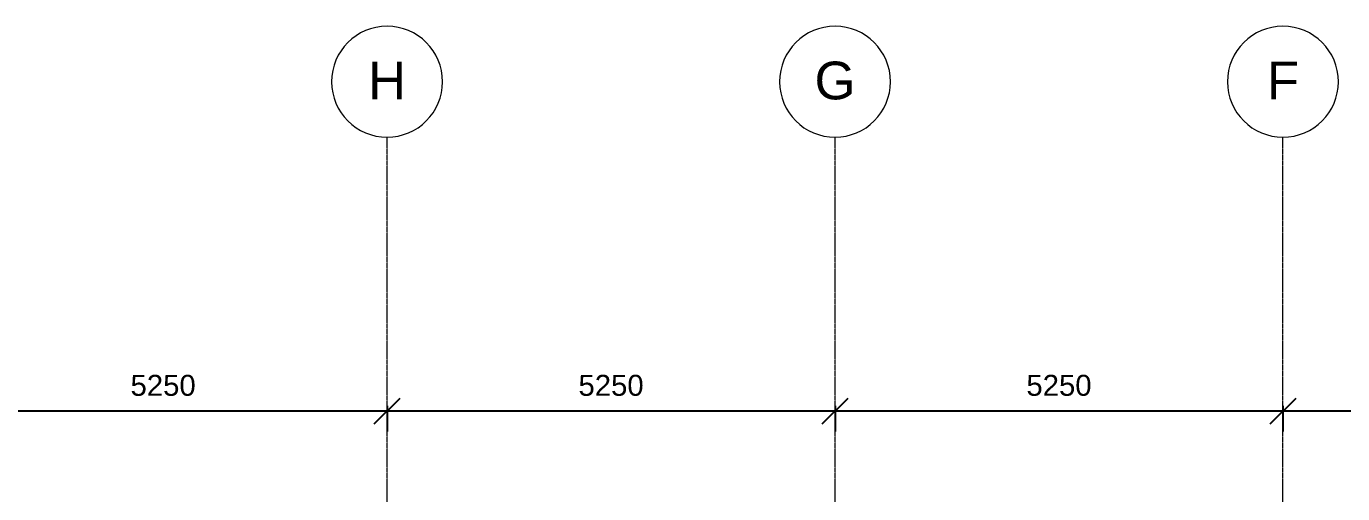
# Model space of a CAD drawing. Header units: millimetres. Extents: x -45493 to 8201, y -4031 to 20582.
# Drawn here: x -36750 to -21322, y 15100 to 20582 of the extents above; entities that cross this region are included whole.
import ezdxf

# ---------------------------------------------------------------- set-up
doc = ezdxf.new("R2010")
doc.units = ezdxf.units.MM
doc.linetypes.add('Grid Line', pattern=[22.225, 12.7, -3.175, 3.175, -3.175])
for name, color, linetype, lineweight in [('A-ANNO-DIMS', 10, 'Continuous', 9), ('S-GRID', 1, 'Continuous', 9), ('S-GRID-IDEN', 1, 'Continuous', 9)]:
    doc.layers.add(name, color=color, linetype=linetype, lineweight=lineweight)
doc.styles.add('Arial', font='arial.ttf', dxfattribs={"height": 245.883234})
doc.styles.add('Arial_1', font='arial.ttf', dxfattribs={"height": 442.58982})
doc.dimstyles.new('Diagonal_-_2_5mm_Arial', dxfattribs={"dimscale": 304.8, "dimtxt": 250, "dimasz": 0.984252, "dimexe": 0.787402, "dimexo": 0.492126, "dimgap": 0.574147, "dimtad": 1, "dimdec": 0, "dimzin": 0, "dimdsep": 46, "dimtxsty": 'Arial', "dimblk1": 'OBLIQUE', "dimblk2": 'OBLIQUE', "dimsah": 1, "dimcen": 0.09, "dimdle": 0.787402, "dimazin": 0, "dimtfac": 1, "dimtdec": 4, "dimtix": 1, "dimtmove": 0, "dimatfit": 3, "dimfxl": 1, "dimtvp": 1, "dimtfill": 1, "dimtolj": 1, "dimtzin": 0, "dimarcsym": 2})

# ---------------------------------------------------------------- blocks, each defined once
blk = doc.blocks.new('Grid - M_Grid Head - Circle-24584-1st Floor Dimensioned Plan')
at = {"layer": 'S-GRID-IDEN'}
blk.add_circle((0, 0), 6.5, dxfattribs=at)
blk = doc.blocks.new('_Oblique')
at = {"color": 0, "linetype": 'ByBlock', "lineweight": -2}
blk.add_line((-0.5, -0.5), (0.5, 0.5), dxfattribs=at)
blk = doc.blocks.new('DIMBLOCK5-1st Floor Dimensioned Plan')
at = {"layer": 'A-ANNO-DIMS', "color": 0, "lineweight": -2, "transparency": 16777216}
for p, q in [((-16532, 16068), (-22262, 16068)), ((-22022, 16130), (-22022, 15828)), ((-16772, 16130), (-16772, 15828))]:
    blk.add_line(p, q, dxfattribs=at)
at = {"layer": 'Defpoints', "color": 0, "transparency": 16777216}
for p in [(-22022, 16280), (-16772, 16280), (-22022, 16068)]:
    blk.add_point(p, dxfattribs=at)
at = {"layer": 'A-ANNO-DIMS', "color": 0, "lineweight": -2, "transparency": 16777216, "xscale": 299.9999999999999, "yscale": 299.9999999999999, "zscale": 299.9999999999999, "rotation": 180}
blk.add_blockref('_Oblique', (-22022, 16068), dxfattribs=at)
at = {"layer": 'A-ANNO-DIMS', "color": 0, "lineweight": -2, "transparency": 16777216, "xscale": 299.9999999999999, "yscale": 299.9999999999999, "zscale": 299.9999999999999}
blk.add_blockref('_Oblique', (-16772, 16068), dxfattribs=at)
at = {"layer": 'A-ANNO-DIMS', "color": 0, "transparency": 16777216, "insert": (-19397, 16369), "char_height": 245.9, "width": 904.62, "attachment_point": 5, "style": 'Arial', "bg_fill": 3, "box_fill_scale": 1.1, "bg_fill_color": 256, "bg_fill_true_color": 13158600, "bg_fill_transparency": 0}
blk.add_mtext('\\A1;5250', dxfattribs=at)
blk = doc.blocks.new('DIMBLOCK6-1st Floor Dimensioned Plan')
at = {"layer": 'A-ANNO-DIMS', "color": 0, "lineweight": -2, "transparency": 16777216}
for p, q in [((-21782, 16068), (-27512, 16068)), ((-27272, 16130), (-27272, 15828)), ((-22022, 16130), (-22022, 15828))]:
    blk.add_line(p, q, dxfattribs=at)
at = {"layer": 'Defpoints', "color": 0, "transparency": 16777216}
for p in [(-27272, 16280), (-22022, 16280), (-27272, 16068)]:
    blk.add_point(p, dxfattribs=at)
at = {"layer": 'A-ANNO-DIMS', "color": 0, "lineweight": -2, "transparency": 16777216, "xscale": 299.9999999999999, "yscale": 299.9999999999999, "zscale": 299.9999999999999, "rotation": 180}
blk.add_blockref('_Oblique', (-27272, 16068), dxfattribs=at)
at = {"layer": 'A-ANNO-DIMS', "color": 0, "lineweight": -2, "transparency": 16777216, "xscale": 299.9999999999999, "yscale": 299.9999999999999, "zscale": 299.9999999999999}
blk.add_blockref('_Oblique', (-22022, 16068), dxfattribs=at)
at = {"layer": 'A-ANNO-DIMS', "color": 0, "transparency": 16777216, "insert": (-24647, 16369), "char_height": 245.9, "width": 904.62, "attachment_point": 5, "style": 'Arial', "bg_fill": 3, "box_fill_scale": 1.1, "bg_fill_color": 256, "bg_fill_true_color": 13158600, "bg_fill_transparency": 0}
blk.add_mtext('\\A1;5250', dxfattribs=at)
blk = doc.blocks.new('DIMBLOCK7-1st Floor Dimensioned Plan')
at = {"layer": 'A-ANNO-DIMS', "color": 0, "lineweight": -2, "transparency": 16777216}
for p, q in [((-27032, 16068), (-32762, 16068)), ((-32522, 16130), (-32522, 15828)), ((-27272, 16130), (-27272, 15828))]:
    blk.add_line(p, q, dxfattribs=at)
at = {"layer": 'Defpoints', "color": 0, "transparency": 16777216}
for p in [(-32522, 16280), (-27272, 16280), (-32522, 16068)]:
    blk.add_point(p, dxfattribs=at)
at = {"layer": 'A-ANNO-DIMS', "color": 0, "lineweight": -2, "transparency": 16777216, "xscale": 299.9999999999999, "yscale": 299.9999999999999, "zscale": 299.9999999999999, "rotation": 180}
blk.add_blockref('_Oblique', (-32522, 16068), dxfattribs=at)
at = {"layer": 'A-ANNO-DIMS', "color": 0, "lineweight": -2, "transparency": 16777216, "xscale": 299.9999999999999, "yscale": 299.9999999999999, "zscale": 299.9999999999999}
blk.add_blockref('_Oblique', (-27272, 16068), dxfattribs=at)
at = {"layer": 'A-ANNO-DIMS', "color": 0, "transparency": 16777216, "insert": (-29897, 16369), "char_height": 245.9, "width": 904.62, "attachment_point": 5, "style": 'Arial', "bg_fill": 3, "box_fill_scale": 1.1, "bg_fill_color": 256, "bg_fill_true_color": 13158600, "bg_fill_transparency": 0}
blk.add_mtext('\\A1;5250', dxfattribs=at)
blk = doc.blocks.new('DIMBLOCK8-1st Floor Dimensioned Plan')
at = {"layer": 'A-ANNO-DIMS', "color": 0, "lineweight": -2, "transparency": 16777216}
for p, q in [((-32282, 16068), (-38012, 16068)), ((-37772, 16130), (-37772, 15828)), ((-32522, 16130), (-32522, 15828))]:
    blk.add_line(p, q, dxfattribs=at)
at = {"layer": 'Defpoints', "color": 0, "transparency": 16777216}
for p in [(-37772, 16280), (-32522, 16280), (-37772, 16068)]:
    blk.add_point(p, dxfattribs=at)
at = {"layer": 'A-ANNO-DIMS', "color": 0, "lineweight": -2, "transparency": 16777216, "xscale": 299.9999999999999, "yscale": 299.9999999999999, "zscale": 299.9999999999999, "rotation": 180}
blk.add_blockref('_Oblique', (-37772, 16068), dxfattribs=at)
at = {"layer": 'A-ANNO-DIMS', "color": 0, "lineweight": -2, "transparency": 16777216, "xscale": 299.9999999999999, "yscale": 299.9999999999999, "zscale": 299.9999999999999}
blk.add_blockref('_Oblique', (-32522, 16068), dxfattribs=at)
at = {"layer": 'A-ANNO-DIMS', "color": 0, "transparency": 16777216, "insert": (-35147, 16369), "char_height": 245.9, "width": 904.62, "attachment_point": 5, "style": 'Arial', "bg_fill": 3, "box_fill_scale": 1.1, "bg_fill_color": 256, "bg_fill_true_color": 13158600, "bg_fill_transparency": 0}
blk.add_mtext('\\A1;5250', dxfattribs=at)

msp = doc.modelspace()

# ---------------------------------------------------------------- linework, layer by layer
at = {"layer": 'S-GRID', "linetype": 'Grid Line'}
for p, q in [((-32522.3, -4031.1), (-32522.3, 19281.6)), ((-27272.3, -4031.1), (-27272.3, 19281.6)), ((-22022.3, -4031.1), (-22022.3, 19281.6))]:
    msp.add_line(p, q, dxfattribs=at)

# ---------------------------------------------------------------- block references
at = {"layer": 'S-GRID-IDEN', "xscale": -99.99999999999993, "yscale": 99.99999999999993, "zscale": 99.99999999999993}
for p in [(-32522.3, 19931.6), (-27272.3, 19931.6), (-22022.3, 19931.6)]:
    msp.add_blockref('Grid - M_Grid Head - Circle-24584-1st Floor Dimensioned Plan', p, dxfattribs=at)

# ---------------------------------------------------------------- next in the draw order: texts
at = {"layer": 'S-GRID-IDEN', "char_height": 442.6, "attachment_point": 2, "line_spacing_factor": 0.938532, "style": 'Arial_1', "bg_fill": 3, "box_fill_scale": 1.25, "bg_fill_color": 0, "bg_fill_transparency": 0}
for s, insert, width in [('H', (-32522.2, 20167.4), 529.148), ('G', (-27272.2, 20167.4), 572.344), ('F', (-22022.2, 20167.4), 448.156)]:
    msp.add_mtext(s, dxfattribs=dict(at, insert=insert, width=width))

# ---------------------------------------------------------------- next in the draw order: dimensions: what is measured, and where the dimension line sits
at = {"layer": 'A-ANNO-DIMS'}
dim = msp.add_linear_dim(base=(-22022.3, 16068.2), p1=(-16772.3, 16280.4), p2=(-22022.3, 16280.4), angle=180, dimstyle='Diagonal_-_2_5mm_Arial', override={"dimpost": '<>', "dimfxl": 5250}, dxfattribs=at)
dim.commit()
dim.dimension.update_dxf_attribs({"geometry": 'DIMBLOCK5-1st Floor Dimensioned Plan', "text_midpoint": (-19397.3, 16368.8)})

# ---------------------------------------------------------------- next in the draw order: dimensions: what is measured, and where the dimension line sits
dim = msp.add_linear_dim(base=(-27272.3, 16068.2), p1=(-22022.3, 16280.4), p2=(-27272.3, 16280.4), angle=180, dimstyle='Diagonal_-_2_5mm_Arial', override={"dimpost": '<>', "dimfxl": 5250}, dxfattribs=at)
dim.commit()
dim.dimension.update_dxf_attribs({"geometry": 'DIMBLOCK6-1st Floor Dimensioned Plan', "text_midpoint": (-24647.3, 16368.8)})

# ---------------------------------------------------------------- next in the draw order: dimensions: what is measured, and where the dimension line sits
dim = msp.add_linear_dim(base=(-32522.3, 16068.2), p1=(-27272.3, 16280.4), p2=(-32522.3, 16280.4), angle=180, dimstyle='Diagonal_-_2_5mm_Arial', override={"dimpost": '<>', "dimfxl": 5250}, dxfattribs=at)
dim.commit()
dim.dimension.update_dxf_attribs({"geometry": 'DIMBLOCK7-1st Floor Dimensioned Plan', "text_midpoint": (-29897.3, 16368.8)})

# ---------------------------------------------------------------- next in the draw order: dimensions: what is measured, and where the dimension line sits
dim = msp.add_linear_dim(base=(-37772.3, 16068.2), p1=(-32522.3, 16280.4), p2=(-37772.3, 16280.4), angle=180, dimstyle='Diagonal_-_2_5mm_Arial', override={"dimpost": '<>', "dimfxl": 5250}, dxfattribs=at)
dim.commit()
dim.dimension.update_dxf_attribs({"geometry": 'DIMBLOCK8-1st Floor Dimensioned Plan', "text_midpoint": (-35147.3, 16368.8)})

doc.saveas('drawing.dxf')
